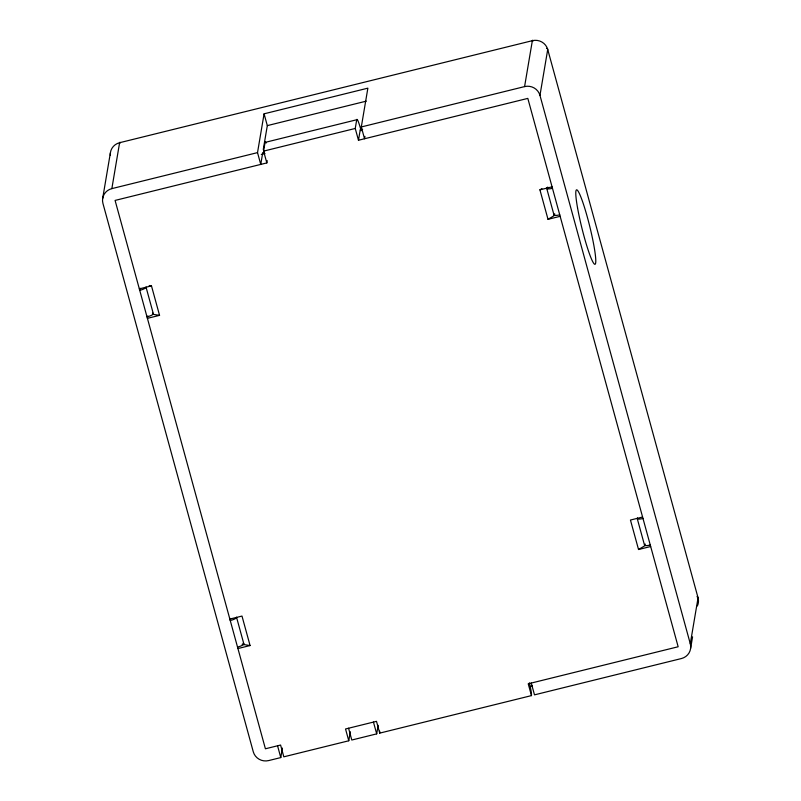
<?xml version="1.0" encoding="UTF-8"?>
<svg xmlns="http://www.w3.org/2000/svg" width="801" height="801" viewBox="0 0 801 801"><rect width="100%" height="100%" fill="white"/><g stroke="black" fill="none" stroke-linecap="round" stroke-linejoin="round"><path stroke-width="1.2" d="M102.598 198.868L110.368 152.951M282.393 748.074L280.781 757.576L268.645 760.58A12.576 12.155 9.6 0 1 253.276 751.789L102.939 203.424A12.576 12.155 9.6 0 1 111.85 188.625L119.609 142.708L532.355 40.681A12.576 1.322 76.1 0 1 533.176 40.861M140.085 288.23L139.734 290.342A6.288 1.462 -15.3 0 0 146.072 287.118M147.815 315.974L147.404 318.347L159.549 315.354L151.469 285.867L149.196 285.516M262.758 152.53L260.756 164.415L257.522 152.621L264.08 113.822L367.869 88.16L361.311 126.959L364.545 138.753L364.946 136.38M264.08 113.822L267.314 125.617L263.299 149.366L264.59 154.082M350.277 731.734A12.576 1.322 76.1 0 1 350.237 732.064L348.765 740.775L283.824 756.825L280.59 745.04L265.411 748.785L115.084 200.42L266.823 162.913L263.589 151.119L265.061 142.408L356.715 119.749A12.576 1.322 76.1 0 1 360.48 128.38L361.131 130.733M266.823 162.913L267.214 160.621M230.608 618.432L230.257 620.545A6.288 1.462 -15.3 0 0 236.535 617.191M348.765 740.775L345.531 728.98L376.49 721.331L379.724 733.125L531.463 695.608L528.229 683.814L678.157 646.757L527.819 98.393L358.478 140.255L355.243 128.46L356.715 119.749M358.478 140.255L360.22 129.962L362.633 129.361M348.565 728.229L351.799 740.024L376.69 733.876L378.142 725.285M361.311 126.959L524.585 86.598L532.355 40.681A12.576 12.155 9.6 0 1 547.724 49.472L698.061 597.836A12.576 12.155 9.6 0 1 697.381 605.936M531.263 683.063L534.497 694.857L681.391 658.552A12.576 12.155 9.6 0 0 690.292 643.754L539.964 95.389L547.724 49.472A12.576 2.934 -15.3 0 0 546.612 48.35M690.292 643.754L698.061 597.836A12.576 2.934 -15.3 0 0 696.95 596.715M690.632 648.309L692.575 636.825M560.149 216.32L548.014 219.324L539.924 189.837L541.917 188.646M548.014 219.324L554.983 215.149M642.592 517.035L630.447 520.039L638.537 549.516L645.506 545.341M267.314 125.617L366.277 101.146M111.85 188.625L257.522 152.621M263.589 151.119L355.243 128.46M261.276 154.423L264.921 153.522M139.324 288.871L151.469 285.867M539.924 189.837L552.069 186.833M229.847 619.063L241.992 616.069L250.072 645.546L237.937 648.55M638.537 549.516L650.672 546.512M530.092 686.547L532.515 685.946M152.751 314.302L159.549 315.354M242.132 644.324L250.072 645.546M546.672 188.225L553.942 214.758M637.195 518.427L644.465 544.96M373.456 722.081L376.69 733.876M277.557 745.781L280.781 757.576M146.072 287.259L153.341 313.792M236.595 617.461L243.864 643.994M529.351 682.852A12.576 1.322 76.1 0 1 531.463 695.608M379.694 731.123A12.576 1.322 76.1 0 1 379.724 733.125M265.061 142.408A12.576 1.322 76.1 0 1 266.122 143.049M360.22 129.962A6.288 0.661 76.1 0 1 360.881 130.573M152.5 313.171A6.288 1.462 -15.3 0 1 152.48 314.723A6.288 1.462 -15.3 0 1 147.004 316.876M552.47 188.315A6.288 1.462 -15.3 0 1 547.273 188.796A6.288 1.462 -15.3 0 1 547.804 187.114M559.749 214.848A6.288 1.462 -15.3 0 1 554.743 213.867M243.023 643.363A6.288 1.462 -15.3 0 1 243.003 644.925A6.288 1.462 -15.3 0 1 237.527 647.078M642.993 518.507A6.288 1.462 -15.3 0 1 637.506 517.937M650.272 545.04A6.288 1.462 -15.3 0 1 645.266 544.069M524.585 86.598A12.576 12.155 9.6 0 1 539.964 95.389M120.43 142.898A12.576 1.322 76.1 0 0 119.609 142.708A12.576 12.155 9.6 0 0 110.318 155.304M577.551 207.91A38.348 4.015 76.1 0 0 594.813 264.3A38.348 4.015 76.1 0 0 584.97 208.971A38.348 4.015 76.1 0 0 577.551 207.91"/></g></svg>
